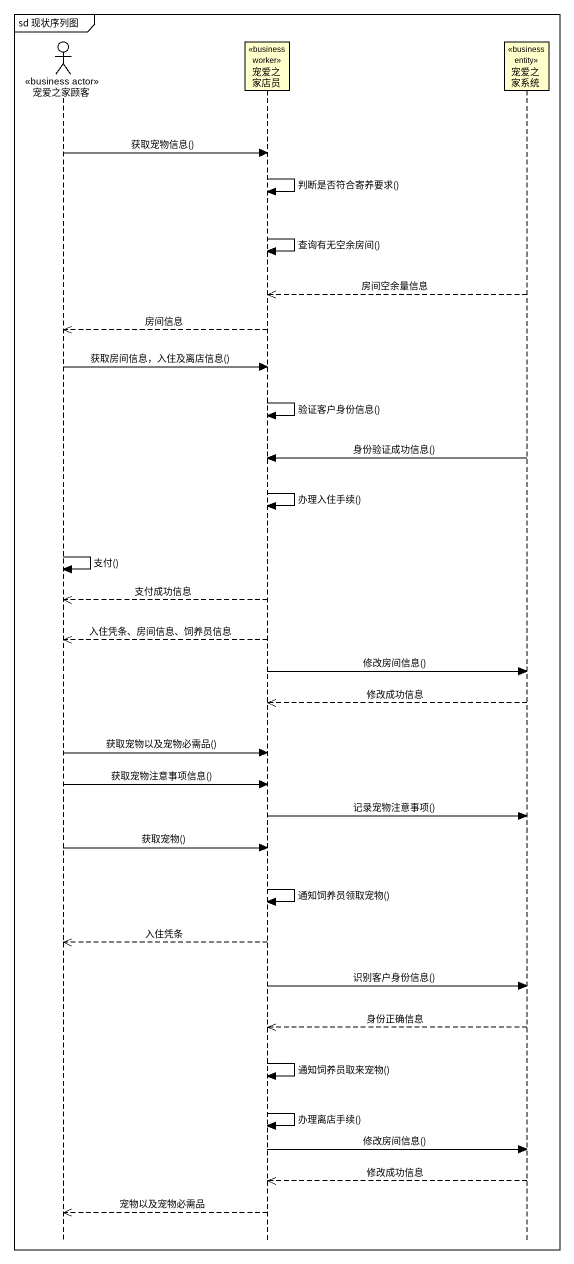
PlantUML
@startuml
mainframe sd 现状序列图
hide footbox
actor 宠爱之家顾客 <<business actor>>
participant 宠爱之家店员 <<business worker>>
participant 宠爱之家系统 <<business entity>>

宠爱之家顾客 -> 宠爱之家店员 : 获取宠物信息()
宠爱之家店员 -> 宠爱之家店员 : 判断是否符合寄养要求()
宠爱之家店员 -> 宠爱之家店员 : 查询有无空余房间()
宠爱之家系统 -->> 宠爱之家店员 : 房间空余量信息
宠爱之家店员 -->> 宠爱之家顾客 : 房间信息
宠爱之家顾客 -> 宠爱之家店员 : 获取房间信息，入住及离店信息()
宠爱之家店员 -> 宠爱之家店员 : 验证客户身份信息()
宠爱之家系统 -> 宠爱之家店员 : 身份验证成功信息()
宠爱之家店员 -> 宠爱之家店员 : 办理入住手续()
宠爱之家顾客 -> 宠爱之家顾客 : 支付()
宠爱之家店员 -->> 宠爱之家顾客 : 支付成功信息
宠爱之家店员 -->> 宠爱之家顾客 : 入住凭条、房间信息、饲养员信息
宠爱之家店员 -> 宠爱之家系统 : 修改房间信息()
宠爱之家系统 -->> 宠爱之家店员 : 修改成功信息
宠爱之家顾客 -> 宠爱之家店员 : 获取宠物以及宠物必需品()
宠爱之家顾客 -> 宠爱之家店员 : 获取宠物注意事项信息()
宠爱之家店员 -> 宠爱之家系统 : 记录宠物注意事项()
宠爱之家顾客 -> 宠爱之家店员 : 获取宠物()
宠爱之家店员 -> 宠爱之家店员 : 通知饲养员领取宠物()
宠爱之家店员 -->> 宠爱之家顾客 : 入住凭条
宠爱之家店员 -> 宠爱之家系统 : 识别客户身份信息()
宠爱之家系统 -->> 宠爱之家店员 : 身份正确信息
宠爱之家店员 -> 宠爱之家店员 : 通知饲养员取来宠物()
宠爱之家店员 -> 宠爱之家店员 : 办理离店手续()
宠爱之家店员 -> 宠爱之家系统 : 修改房间信息()
宠爱之家系统 -->> 宠爱之家店员 : 修改成功信息
宠爱之家店员 -->> 宠爱之家顾客 : 宠物以及宠物必需品
@enduml
